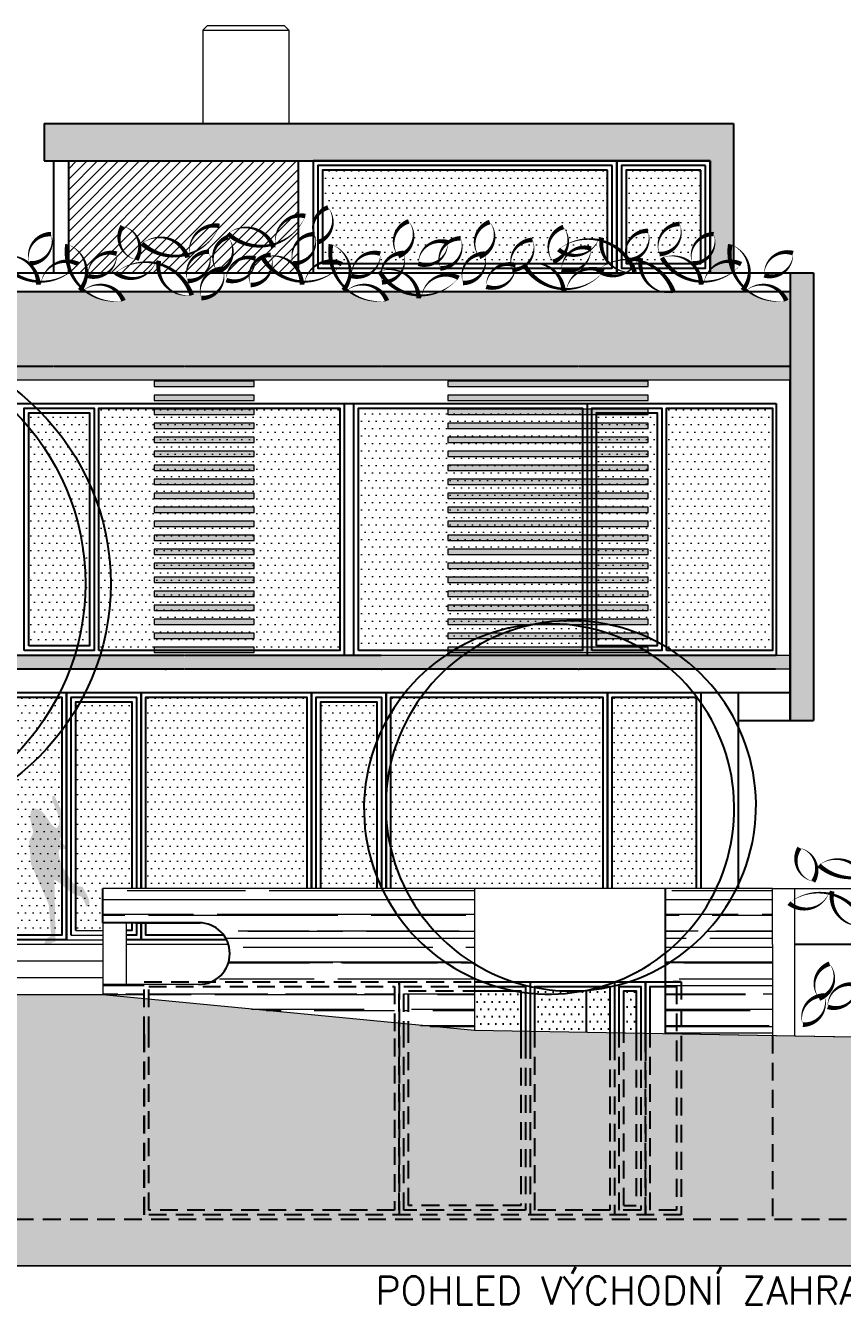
# Model space of a CAD drawing. Header units: metres. Extents: x -442 to 316, y -503 to 125.
# Drawn here: x 250.78 to 259.54, y -81.77 to -68.05 of the extents above; entities that cross this region are included whole.
import ezdxf

# ---------------------------------------------------------------- set-up
doc = ezdxf.new("R2010")
doc.units = ezdxf.units.M
doc.linetypes.add('DASHED', pattern=[19.05, 12.7, -6.35])
for name, color, linetype in [('FIGURE_SAGOME', 252, 'Continuous'), ('SRAFA', 251, 'Continuous'), ('SRAFY', 3, 'Continuous'), ('stávající stromy', 86, 'Continuous'), ('zariz.predmety', 203, 'Continuous'), ('ZDIVO', 1, 'Continuous')]:
    doc.layers.add(name, color=color, linetype=linetype)
doc.layers.add('FLOATING-WINDOWS', color=2, linetype='Continuous', plot=False)
doc.layers.add('Standard', color=7, linetype='Continuous', lineweight=25)
doc.styles.add('ROMANS', font='romans.shx', dxfattribs={"width": 0.7})
pattern_1 = [(0, (379.88852, 205.8806), (0.0396875, 0.079375), [0, -0.079375])]
pattern_2 = [(0, (426.93714, 161.13838), (0.0396875, 0.079375), [0, -0.079375])]

msp = doc.modelspace()

# ---------------------------------------------------------------- hatches: boundary and pattern name
at = {"layer": 'FIGURE_SAGOME', "linetype": 'Continuous'}
h = msp.add_hatch(color=256, dxfattribs=at)
edge = h.paths.add_edge_path()
edge.add_line((250.842287, -77.044305), (250.822323, -76.796446))
edge.add_arc((250.879583, -76.786058), 0.058194, -188.9479003, -169.7168272, ccw=False)
edge.add_arc((250.900763, -76.848292), 0.10616, 127.4645051, 137.817933, ccw=False)
edge.add_line((250.836189, -76.764029), (250.838619, -76.762319))
edge.add_line((250.838619, -76.762319), (250.856611, -76.735331))
edge.add_line((250.856611, -76.735331), (250.865607, -76.697505))
edge.add_line((250.865607, -76.697505), (250.8485, -76.634533))
edge.add_line((250.8485, -76.634533), (250.836813, -76.573332))
edge.add_line((250.836813, -76.573332), (250.836813, -76.513937))
edge.add_line((250.836813, -76.513937), (250.842196, -76.486028))
edge.add_line((250.842196, -76.486028), (250.852998, -76.458119))
edge.add_line((250.852998, -76.458119), (250.877295, -76.446431))
edge.add_line((250.877295, -76.446431), (250.92231, -76.457233))
edge.add_line((250.92231, -76.457233), (250.957409, -76.479723))
edge.add_line((250.957409, -76.479723), (250.987089, -76.510324))
edge.add_line((250.987089, -76.510324), (251.011421, -76.545423))
edge.add_line((251.011421, -76.545423), (251.059093, -76.614735))
edge.add_line((251.059093, -76.614735), (251.086116, -76.642608))
edge.add_line((251.086116, -76.642608), (251.118488, -76.661521))
edge.add_line((251.118488, -76.661521), (251.143705, -76.623731))
edge.add_line((251.143705, -76.623731), (251.149088, -76.582328))
edge.add_line((251.149088, -76.582328), (251.141899, -76.538233))
edge.add_line((251.141899, -76.538233), (251.125713, -76.493217))
edge.add_line((251.125713, -76.493217), (251.086116, -76.40053))
edge.add_line((251.086116, -76.40053), (251.072587, -76.35555))
edge.add_line((251.072587, -76.35555), (251.069895, -76.314147))
edge.add_line((251.069895, -76.314147), (251.093168, -76.314147))
edge.add_line((251.093168, -76.314147), (251.135382, -76.395665))
edge.add_line((251.135382, -76.395665), (251.171252, -76.476745))
edge.add_arc((251.043715, -76.515472), 0.133286, 2.257638, 16.8910813, ccw=False)
edge.add_arc((258.991986, -76.287998), 7.818247, -178.3712278, -178.0188988)
edge.add_line((251.178413, -76.558274), (251.179689, -76.654331))
edge.add_line((251.179689, -76.654331), (251.172499, -76.718224))
edge.add_line((251.172499, -76.718224), (251.153586, -76.782118))
edge.add_line((251.153586, -76.782118), (251.173385, -76.811833))
edge.add_line((251.173385, -76.811833), (251.194104, -76.834323))
edge.add_line((251.194104, -76.834323), (251.212981, -76.854121))
edge.add_line((251.212981, -76.854121), (251.22559, -76.878418))
edge.add_line((251.22559, -76.878418), (251.179689, -76.883801))
edge.add_line((251.179689, -76.883801), (251.160812, -76.884722))
edge.add_line((251.160812, -76.884722), (251.141899, -76.890105))
edge.add_line((251.141899, -76.890105), (251.140092, -76.935121))
edge.add_line((251.140092, -76.935121), (251.149088, -76.979216))
edge.add_line((251.149088, -76.979216), (251.160812, -77.019698))
edge.add_line((251.160812, -77.019698), (251.166195, -77.058409))
edge.add_line((251.166195, -77.058409), (251.19591, -77.095314))
edge.add_line((251.19591, -77.095314), (251.220207, -77.135796))
edge.add_line((251.220207, -77.135796), (251.266108, -77.212298))
edge.add_line((251.266108, -77.212298), (251.291289, -77.244705))
edge.add_line((251.291289, -77.244705), (251.319198, -77.269001))
edge.add_line((251.319198, -77.269001), (251.352491, -77.284302))
edge.add_line((251.352491, -77.284302), (251.392973, -77.286993))
edge.add_line((251.392973, -77.286993), (251.44787, -77.385985))
edge.add_line((251.44787, -77.385985), (251.464977, -77.431886))
edge.add_line((251.464977, -77.431886), (251.468589, -77.454376))
edge.add_line((251.468589, -77.454376), (251.465897, -77.477787))
edge.add_line((251.465897, -77.477787), (251.429878, -77.502084))
edge.add_line((251.429878, -77.502084), (251.424494, -77.466985))
edge.add_line((251.424494, -77.466985), (251.41008, -77.434578))
edge.add_line((251.41008, -77.434578), (251.382171, -77.394096))
edge.add_line((251.382171, -77.394096), (251.332692, -77.380602))
edge.add_line((251.332692, -77.380602), (251.290404, -77.360803))
edge.add_line((251.290404, -77.360803), (251.220207, -77.308598))
edge.add_line((251.220207, -77.308598), (251.159005, -77.253701))
edge.add_line((251.159005, -77.253701), (251.127484, -77.231211))
edge.add_line((251.127484, -77.231211), (251.093306, -77.214104))
edge.add_line((251.093306, -77.214104), (251.105914, -77.873754))
edge.add_line((251.105914, -77.873754), (251.041986, -77.899857))
edge.add_line((251.041986, -77.899857), (251.013192, -77.902549))
edge.add_line((251.013192, -77.902549), (250.986203, -77.898051))
edge.add_line((250.986203, -77.898051), (250.998812, -77.861181))
edge.add_line((250.998812, -77.861181), (251.016804, -77.838656))
edge.add_line((251.016804, -77.838656), (251.037488, -77.824276))
edge.add_line((251.037488, -77.824276), (251.058207, -77.814359))
edge.add_line((251.058207, -77.814359), (251.03299, -77.477787))
edge.add_line((251.03299, -77.477787), (250.842287, -77.044305))
at = {"layer": 'SRAFA', "linetype": 'Continuous', "lineweight": 0}
h = msp.add_hatch(color=256, dxfattribs=at)
h.dxf.hatch_style = 1
h.paths.add_polyline_path([(248.513438, -71.704917), (258.983438, -71.704917), (258.983438, -71.854917), (248.513438, -71.854917)])
h = msp.add_hatch(color=256, dxfattribs=at)
h.dxf.hatch_style = 1
h.paths.add_polyline_path([(248.513438, -74.804917), (258.983438, -74.804917), (258.983438, -74.954917), (248.513438, -74.954917)])
at = {"layer": 'SRAFA', "linetype": 'Continuous', "lineweight": 0, "ltscale": 20}
msp.add_hatch(color=256, dxfattribs=at).paths.add_polyline_path([(243.12118, -78.704917), (243.12118, -81.352557), (266.049818, -81.352557), (266.049818, -78.954917), (262.903438, -78.954917), (259.032019, -78.888807), (255.597781, -78.830162), (251.613438, -78.444917), (248.263438, -78.444917)])
at = {"layer": 'SRAFY', "linetype": 'Continuous', "lineweight": 0}
for points in [[(258.3735, -69.104917), (250.9835, -69.104917), (250.9835, -69.504917), (253.868438, -69.504917), (257.123438, -69.504917), (258.123438, -69.504917), (258.123438, -70.293445, -0.042148304), (258.163317, -70.290943, -0.256765371), (258.123438, -70.516213), (258.123438, -70.672925, -0.224035935), (258.339255, -70.58143, -0.087782407), (258.339893, -70.400212, -0.029402071), (258.3735, -70.414805)], [(258.3735, -70.414805, 0.029402071), (258.339893, -70.400212, 0.087782407), (258.339255, -70.58143, -0.031360544), (258.3735, -70.584953)], [(258.339255, -70.58143, 0.224035935), (258.123438, -70.672925), (258.123438, -70.704917), (258.356376, -70.704917, 0.009302409), (258.371946, -70.693427, -0.056260194)], [(258.3735, -70.584953, 0.031360544), (258.339255, -70.58143, 0.056260194), (258.371946, -70.693427, 0.00094322), (258.3735, -70.692229)], [(258.983438, -70.904917), (258.870884, -70.904917, -0.112161187), (258.939906, -71.005168, -0.209465038), (258.534684, -70.904917), (257.730148, -70.904917, -0.00627706), (257.734446, -70.917247, -0.118267062), (257.589499, -70.904917), (256.555317, -70.904917, 0.101031969), (256.552568, -70.912148, 0.00579928), (256.552423, -70.904917), (255.233912, -70.904917, -0.100568086), (255.031247, -70.947642, 0.017026921), (255.028124, -70.966084, 0.520567051), (254.999582, -70.979835, 0.026559677), (254.997545, -70.946796, -0.087903484), (254.820978, -70.904917), (254.590413, -70.904917, -0.112161187), (254.659436, -71.005168, -0.209465038), (254.254214, -70.904917), (252.843799, -70.904917, -0.206214756), (252.669701, -70.975489, -0.075908412), (252.657156, -70.904917), (252.550549, -70.904917, -0.02100268), (252.56613, -70.945716, -0.174316036), (252.359114, -70.904917), (251.76493, -70.904917, -0.112161187), (251.833952, -71.005168, -0.209465038), (251.42873, -70.904917), (250.346147, -70.904917, -0.045468726), (250.384092, -70.991349, -0.236719365), (250.118214, -70.904917), (249.639142, -70.904917, -0.112161187), (249.708164, -71.005168, -0.209465038), (249.302942, -70.904917), (248.513438, -70.904917), (248.513438, -71.43147, -0.040643329), (248.93895, -71.418959, -0.132292147), (250.272678, -71.704917), (258.983438, -71.704917)]]:
    msp.add_hatch(color=252, dxfattribs=at).paths.add_polyline_path(points)
h = msp.add_hatch(dxfattribs=at)
h.set_pattern_fill('DOTS', color=256, scale=0.05, style=0)
h.paths.add_polyline_path([(257.023438, -69.604917), (253.968438, -69.604917), (253.968438, -70.033971, -0.069669951), (254.02738, -70.004616, -0.446310823), (253.968438, -70.35313), (253.968438, -70.592941, -0.083463274), (254.058784, -70.58143, -0.087782407), (254.059422, -70.400212, -0.237698385), (254.25135, -70.604917), (254.31327, -70.604917, -0.345719098), (254.587336, -70.5005, -0.113138713), (254.568556, -70.604917), (254.630109, -70.604917, -0.184868983), (254.765482, -70.502464, -0.481869427), (254.892752, -70.153548, -0.439075522), (254.838629, -70.498934, -0.113354609), (254.846697, -70.604917), (254.997243, -70.604917, -0.521415594), (255.314918, -70.379811, -0.15172425), (255.448647, -70.33558, -0.324315904), (255.37703, -70.604917), (255.503221, -70.604917, -0.175497761), (255.633903, -70.509696, -0.481869427), (255.761173, -70.16078, -0.439075522), (255.70705, -70.506165, -0.10557883), (255.716096, -70.604917), (255.986697, -70.604917, -0.427370814), (256.219318, -70.352581, -0.29510849), (256.166434, -70.604917), (256.206188, -70.604917, -0.055635381), (256.275363, -70.604917), (256.540753, -70.604917, -0.11963488), (256.596304, -70.507645, -0.033435716), (256.56184, -70.495033, -0.165113487), (256.44034, -70.587443, -0.520567051), (256.550789, -70.21447, -0.20252643), (256.600495, -70.392424, -0.161384645), (256.925339, -70.353143, 0.017026921), (256.932185, -70.335737, 0.520567051), (256.962944, -70.328145, 0.026559677), (256.958148, -70.360898, -0.033221662), (257.023438, -70.383329)])
h = msp.add_hatch(dxfattribs=at)
h.set_pattern_fill('DOTS', color=256, scale=0.05, style=0)
h.paths.add_polyline_path([(258.023438, -69.604917), (257.223438, -69.604917), (257.223438, -70.429575, -0.343083808), (257.457371, -70.255624, -0.447103761), (257.283555, -70.563878, -0.029557877), (257.344386, -70.572486, 0.017026921), (257.351232, -70.55508, 0.520567051), (257.381991, -70.547487, 0.026559677), (257.377195, -70.58024, -0.035978593), (257.447755, -70.604917), (257.648667, -70.604917, -0.035786063), (257.606604, -70.543608, -0.280825523), (257.92541, -70.604917), (257.933452, -70.604917, -0.335774213), (258.023438, -70.33283)])
h.paths.add_polyline_path([(257.798229, -70.182085, -0.520567051), (257.580978, -70.504745, -0.520567051)], flags=16)
h.paths.add_polyline_path([(257.798229, -70.182085, 0.520567051), (257.580978, -70.504745, 0.520567051)], flags=0)
h = msp.add_hatch(dxfattribs=at)
h.set_pattern_fill('DOTS', color=256, scale=0.05, style=0)
h.paths.add_polyline_path([(257.457371, -70.255624, 0.343083808), (257.223438, -70.429575), (257.223438, -70.532017, -0.018261041), (257.246512, -70.56218, -0.017830892), (257.283555, -70.563878, 0.447103761)], flags=17)
h = msp.add_hatch(dxfattribs=at)
h.set_pattern_fill('DOTS', color=256, scale=0.05, style=0)
h.paths.add_polyline_path([(254.059422, -70.400212, 0.087782407), (254.058784, -70.58143, -0.094948134), (254.159481, -70.604917), (254.25135, -70.604917, 0.237698385)], flags=17)
h = msp.add_hatch(dxfattribs=at)
h.set_pattern_fill('DOTS', color=256, scale=0.05, style=0)
h.paths.add_polyline_path([(256.219318, -70.352581, 0.427370814), (255.986697, -70.604917), (256.166434, -70.604917, 0.29510849)], flags=17)
h = msp.add_hatch(dxfattribs=at)
h.set_pattern_fill('DOTS', color=256, scale=0.05, style=0)
h.paths.add_polyline_path([(256.844945, -70.458397, -0.244459769), (256.596304, -70.507645, 0.11963488), (256.540753, -70.604917), (256.788583, -70.604917, 0.170078538)], flags=17)
h = msp.add_hatch(dxfattribs=at)
h.set_pattern_fill('DOTS', color=256, scale=0.05, style=0)
h.paths.add_polyline_path([(256.925339, -70.353143, 0.161384645), (256.600495, -70.392424, -0.117034812), (256.56184, -70.495033, 0.033435716), (256.596304, -70.507645, -0.292992435), (256.844992, -70.445801, -0.013265279), (256.844945, -70.458397, 0.122336971)], flags=17)
h = msp.add_hatch(dxfattribs=at)
h.set_pattern_fill('DOTS', color=256, scale=0.05, style=0)
h.paths.add_polyline_path([(256.958148, -70.360898, 0.016210113), (256.925339, -70.353143, -0.122336971), (256.844945, -70.458397, -0.170078538), (256.788583, -70.604917), (257.023438, -70.604917), (257.023438, -70.582255, -0.191850705)], flags=17)
h = msp.add_hatch(dxfattribs=at)
h.set_pattern_fill('DOTS', color=256, scale=0.05, style=0)
h.paths.add_polyline_path([(254.838629, -70.498934, -0.066330486), (254.782302, -70.526521, -0.030937177), (254.765482, -70.502464, 0.184868983), (254.630109, -70.604917), (254.846697, -70.604917, 0.113354609)], flags=17)
h = msp.add_hatch(dxfattribs=at)
h.set_pattern_fill('DOTS', color=256, scale=0.05, style=0)
h.paths.add_polyline_path([(255.70705, -70.506165, -0.066330486), (255.650723, -70.533752, -0.030937177), (255.633903, -70.509696, 0.175497761), (255.503221, -70.604917), (255.716096, -70.604917, 0.10557883)], flags=17)
h = msp.add_hatch(color=252, dxfattribs=at)
h.dxf.hatch_style = 1
h.paths.add_polyline_path([(252.16154, -71.92459), (253.235278, -71.92459), (253.235278, -71.868138), (252.16154, -71.868138)])
h = msp.add_hatch(color=252, dxfattribs=at)
h.dxf.hatch_style = 1
h.paths.add_polyline_path([(255.31081, -71.92459), (257.458285, -71.92459), (257.458285, -71.868138), (255.31081, -71.868138)])
h = msp.add_hatch(color=252, dxfattribs=at)
h.dxf.hatch_style = 1
h.paths.add_polyline_path([(252.16154, -72.07459), (253.235278, -72.07459), (253.235278, -72.018138), (252.16154, -72.018138)])
h = msp.add_hatch(color=252, dxfattribs=at)
h.dxf.hatch_style = 1
h.paths.add_polyline_path([(252.16154, -72.07459), (253.235278, -72.07459), (253.235278, -72.018138), (252.16154, -72.018138)])
h = msp.add_hatch(color=252, dxfattribs=at)
h.dxf.hatch_style = 1
h.paths.add_polyline_path([(255.31081, -72.07459), (257.458285, -72.07459), (257.458285, -72.018138), (255.31081, -72.018138)])
h = msp.add_hatch(dxfattribs=at)
h.set_pattern_fill('DOTS', color=256, scale=0.05, style=0)
h.set_pattern_definition([(0, (380.024816, 202.7806), (0.0396875, 0.079375), [0, -0.079375])])
h.paths.add_polyline_path([(251.570938, -74.754917), (254.153438, -74.754917), (254.153438, -72.154917), (251.570938, -72.154917)])
h.paths.add_polyline_path([(250.820938, -72.204917), (250.820938, -74.704917), (251.470938, -74.704917), (251.470938, -72.204917)])
h = msp.add_hatch(color=252, dxfattribs=at)
h.dxf.hatch_style = 1
h.paths.add_polyline_path([(252.16154, -72.22459), (253.235278, -72.22459), (253.235278, -72.168138), (252.16154, -72.168138)])
h = msp.add_hatch(dxfattribs=at)
h.set_pattern_fill('DOTS', color=256, scale=0.05, style=0)
h.set_pattern_definition([(0, (179.05888, -101.029355), (0.0396875, 0.079375), [0, -0.079375])])
h.paths.add_polyline_path([(256.756055, -72.154917), (254.353438, -72.154917), (254.353438, -74.754917), (256.756055, -74.754917)])
h = msp.add_hatch(color=252, dxfattribs=at)
h.dxf.hatch_style = 1
h.paths.add_polyline_path([(255.31081, -72.22459), (257.458285, -72.22459), (257.458285, -72.168138), (255.31081, -72.168138)])
h = msp.add_hatch(dxfattribs=at)
h.set_pattern_fill('DOTS', color=256, scale=0.05, style=0)
h.set_pattern_definition([(0, (386.10993, 202.7806), (0.0396875, 0.079375), [0, -0.079375])])
h.paths.add_polyline_path([(258.793438, -72.154917), (257.656055, -72.154917), (257.656055, -74.754917), (258.793438, -74.754917)])
h.paths.add_polyline_path([(256.906055, -72.204917), (256.906055, -74.704917), (257.556055, -74.704917), (257.556055, -72.204917)])
h = msp.add_hatch(color=252, dxfattribs=at)
h.dxf.hatch_style = 1
h.paths.add_polyline_path([(252.16154, -72.37459), (253.235278, -72.37459), (253.235278, -72.318138), (252.16154, -72.318138)])
h = msp.add_hatch(color=252, dxfattribs=at)
h.dxf.hatch_style = 1
h.paths.add_polyline_path([(255.31081, -72.37459), (257.458285, -72.37459), (257.458285, -72.318138), (255.31081, -72.318138)])
h = msp.add_hatch(color=252, dxfattribs=at)
h.dxf.hatch_style = 1
h.paths.add_polyline_path([(252.16154, -72.52459), (253.235278, -72.52459), (253.235278, -72.468138), (252.16154, -72.468138)])
h = msp.add_hatch(color=252, dxfattribs=at)
h.dxf.hatch_style = 1
h.paths.add_polyline_path([(255.31081, -72.52459), (257.458285, -72.52459), (257.458285, -72.468138), (255.31081, -72.468138)])
h = msp.add_hatch(color=252, dxfattribs=at)
h.dxf.hatch_style = 1
h.paths.add_polyline_path([(252.16154, -72.67459), (253.235278, -72.67459), (253.235278, -72.618138), (252.16154, -72.618138)])
h = msp.add_hatch(color=252, dxfattribs=at)
h.dxf.hatch_style = 1
h.paths.add_polyline_path([(255.31081, -72.67459), (257.458285, -72.67459), (257.458285, -72.618138), (255.31081, -72.618138)])
h = msp.add_hatch(color=252, dxfattribs=at)
h.dxf.hatch_style = 1
h.paths.add_polyline_path([(252.16154, -72.82459), (253.235278, -72.82459), (253.235278, -72.768138), (252.16154, -72.768138)])
h = msp.add_hatch(color=252, dxfattribs=at)
h.dxf.hatch_style = 1
h.paths.add_polyline_path([(255.31081, -72.82459), (257.458285, -72.82459), (257.458285, -72.768138), (255.31081, -72.768138)])
h = msp.add_hatch(color=252, dxfattribs=at)
h.dxf.hatch_style = 1
h.paths.add_polyline_path([(252.16154, -72.97459), (253.235278, -72.97459), (253.235278, -72.918138), (252.16154, -72.918138)])
h = msp.add_hatch(color=252, dxfattribs=at)
h.dxf.hatch_style = 1
h.paths.add_polyline_path([(255.31081, -72.97459), (257.458285, -72.97459), (257.458285, -72.918138), (255.31081, -72.918138)])
h = msp.add_hatch(color=252, dxfattribs=at)
h.dxf.hatch_style = 1
h.paths.add_polyline_path([(252.16154, -73.12459), (253.235278, -73.12459), (253.235278, -73.068138), (252.16154, -73.068138)])
h = msp.add_hatch(color=252, dxfattribs=at)
h.dxf.hatch_style = 1
h.paths.add_polyline_path([(255.31081, -73.12459), (257.458285, -73.12459), (257.458285, -73.068138), (255.31081, -73.068138)])
h = msp.add_hatch(color=252, dxfattribs=at)
h.dxf.hatch_style = 1
h.paths.add_polyline_path([(252.16154, -73.27459), (253.235278, -73.27459), (253.235278, -73.218138), (252.16154, -73.218138)])
h = msp.add_hatch(color=252, dxfattribs=at)
h.dxf.hatch_style = 1
h.paths.add_polyline_path([(255.31081, -73.27459), (257.458285, -73.27459), (257.458285, -73.218138), (255.31081, -73.218138)])
h = msp.add_hatch(color=252, dxfattribs=at)
h.dxf.hatch_style = 1
h.paths.add_polyline_path([(252.16154, -73.42459), (253.235278, -73.42459), (253.235278, -73.368138), (252.16154, -73.368138)])
h = msp.add_hatch(color=252, dxfattribs=at)
h.dxf.hatch_style = 1
h.paths.add_polyline_path([(255.31081, -73.42459), (257.458285, -73.42459), (257.458285, -73.368138), (255.31081, -73.368138)])
h = msp.add_hatch(color=252, dxfattribs=at)
h.dxf.hatch_style = 1
h.paths.add_polyline_path([(252.16154, -73.57459), (253.235278, -73.57459), (253.235278, -73.518138), (252.16154, -73.518138)])
h = msp.add_hatch(color=252, dxfattribs=at)
h.dxf.hatch_style = 1
h.paths.add_polyline_path([(255.31081, -73.57459), (257.458285, -73.57459), (257.458285, -73.518138), (255.31081, -73.518138)])
h = msp.add_hatch(color=252, dxfattribs=at)
h.dxf.hatch_style = 1
h.paths.add_polyline_path([(252.16154, -73.72459), (253.235278, -73.72459), (253.235278, -73.668138), (252.16154, -73.668138)])
h = msp.add_hatch(color=252, dxfattribs=at)
h.dxf.hatch_style = 1
h.paths.add_polyline_path([(255.31081, -73.72459), (257.458285, -73.72459), (257.458285, -73.668138), (255.31081, -73.668138)])
h = msp.add_hatch(color=252, dxfattribs=at)
h.dxf.hatch_style = 1
h.paths.add_polyline_path([(252.16154, -73.87459), (253.235278, -73.87459), (253.235278, -73.818138), (252.16154, -73.818138)])
h = msp.add_hatch(color=252, dxfattribs=at)
h.dxf.hatch_style = 1
h.paths.add_polyline_path([(255.31081, -73.87459), (257.458285, -73.87459), (257.458285, -73.818138), (255.31081, -73.818138)])
h = msp.add_hatch(color=252, dxfattribs=at)
h.dxf.hatch_style = 1
h.paths.add_polyline_path([(252.16154, -74.02459), (253.235278, -74.02459), (253.235278, -73.968138), (252.16154, -73.968138)])
h = msp.add_hatch(color=252, dxfattribs=at)
h.dxf.hatch_style = 1
h.paths.add_polyline_path([(255.31081, -74.02459), (257.458285, -74.02459), (257.458285, -73.968138), (255.31081, -73.968138)])
h = msp.add_hatch(color=252, dxfattribs=at)
h.dxf.hatch_style = 1
h.paths.add_polyline_path([(252.16154, -74.17459), (253.235278, -74.17459), (253.235278, -74.118138), (252.16154, -74.118138)])
h = msp.add_hatch(color=252, dxfattribs=at)
h.dxf.hatch_style = 1
h.paths.add_polyline_path([(255.31081, -74.17459), (257.458285, -74.17459), (257.458285, -74.118138), (255.31081, -74.118138)])
h = msp.add_hatch(color=252, dxfattribs=at)
h.dxf.hatch_style = 1
h.paths.add_polyline_path([(252.16154, -74.32459), (253.235278, -74.32459), (253.235278, -74.268138), (252.16154, -74.268138)])
h = msp.add_hatch(color=252, dxfattribs=at)
h.dxf.hatch_style = 1
h.paths.add_polyline_path([(255.31081, -74.32459), (257.458285, -74.32459), (257.458285, -74.268138), (255.31081, -74.268138)])
h = msp.add_hatch(color=252, dxfattribs=at)
h.dxf.hatch_style = 1
h.paths.add_polyline_path([(252.16154, -74.47459), (253.235278, -74.47459), (253.235278, -74.418138), (252.16154, -74.418138)])
h = msp.add_hatch(color=252, dxfattribs=at)
h.dxf.hatch_style = 1
h.paths.add_polyline_path([(255.31081, -74.47459), (257.458285, -74.47459), (257.458285, -74.418138), (255.31081, -74.418138)])
h = msp.add_hatch(color=252, dxfattribs=at)
h.dxf.hatch_style = 1
h.paths.add_polyline_path([(252.16154, -74.62459), (253.235278, -74.62459), (253.235278, -74.568138), (252.16154, -74.568138)])
h = msp.add_hatch(color=252, dxfattribs=at)
h.dxf.hatch_style = 1
h.paths.add_polyline_path([(255.31081, -74.62459), (257.458285, -74.62459), (257.458285, -74.568138), (255.31081, -74.568138)])
h = msp.add_hatch(color=252, dxfattribs=at)
h.dxf.hatch_style = 1
h.paths.add_polyline_path([(252.16154, -74.77459), (253.235278, -74.77459), (253.235278, -74.718138), (252.16154, -74.718138)])
h = msp.add_hatch(color=252, dxfattribs=at)
h.dxf.hatch_style = 1
h.paths.add_polyline_path([(255.31081, -74.77459), (257.458285, -74.77459), (257.458285, -74.718138), (255.31081, -74.718138)])
h = msp.add_hatch(dxfattribs=at)
h.set_pattern_fill('DOTS', color=256, scale=0.05, style=0)
h.set_pattern_definition(pattern_1)
h.paths.add_polyline_path([(251.173438, -75.254917), (249.823438, -75.254917), (249.823438, -77.804917), (250.219026, -77.804917), (250.219026, -77.543764), (251.173438, -77.543764)])
h.paths.add_polyline_path([(250.231072, -77.29274), (251.336072, -77.29274), (251.336072, -77.546312), (250.231072, -77.546312)], flags=9)
h = msp.add_hatch(dxfattribs=at)
h.set_pattern_fill('DOTS', color=256, scale=0.05, style=0)
h.set_pattern_definition(pattern_1)
h.paths.add_polyline_path([(252.073438, -75.254917), (252.073438, -77.304917), (253.79909, -77.304917), (253.79909, -75.254917)])
h.paths.add_polyline_path([(254.54909, -75.304917), (253.94909, -75.304917), (253.94909, -77.304917), (254.54909, -77.304917)])
h.paths.add_polyline_path([(254.69909, -75.254917), (254.69909, -77.304917), (256.973438, -77.304917), (256.973438, -75.254917)])
h.paths.add_polyline_path([(257.073438, -77.304917), (257.973438, -77.304917), (257.973438, -75.254917), (257.073438, -75.254917)])
h = msp.add_hatch(dxfattribs=at)
h.set_pattern_fill('DOTS', color=256, scale=0.05, style=0)
h.set_pattern_definition(pattern_1)
h.paths.add_polyline_path([(251.923438, -75.304917), (251.323438, -75.304917), (251.323438, -77.754917), (251.613438, -77.754917), (251.613438, -77.672917), (251.613438, -77.304917), (251.923438, -77.304917)])
h.paths.add_polyline_path([(250.219026, -77.543764), (250.219026, -77.804917), (251.173438, -77.804917), (251.173438, -77.543764)])
h = msp.add_hatch(dxfattribs=at)
h.set_pattern_fill('AR-RROOF', color=256, scale=0.01, style=0)
h.set_pattern_definition([(0, (379.88852, 205.8806), (0.5588, 0.254), [3.81, -0.508, 1.27, -0.254]), (0, (380.22634, 206.0076), (-0.254, 0.33782), [0.762, -0.08382, 1.524, -0.1905]), (0, (380.01552, 206.0965), (1.3208, 0.17018), [2.032, -0.3556, 1.016, -0.254])])
h.paths.add_polyline_path([(255.597781, -77.304917), (251.613438, -77.304917), (251.613438, -77.672917), (251.963438, -77.672917), (252.643134, -77.672917, -0.807892682), (252.778981, -78.304917), (254.790593, -78.304917), (255.597781, -78.304917)])
h.paths.add_polyline_path([(258.792019, -77.904917), (258.792019, -77.304917), (257.643019, -77.304917), (257.643019, -78.304917), (257.814837, -78.304917), (257.814837, -78.868022), (258.792019, -78.884708)])
h.paths.add_polyline_path([(257.814837, -78.304917), (257.643019, -78.304917), (257.643019, -78.354917), (257.764837, -78.354917), (257.764837, -78.867168), (257.814837, -78.868022)], flags=17)
h.paths.add_polyline_path([(257.764837, -78.354917), (257.643019, -78.354917), (257.643019, -78.865088), (257.764837, -78.867168)], flags=17)
h.paths.add_polyline_path([(251.613438, -78.444917), (252.054394, -78.487553), (252.054394, -78.334117), (251.613438, -78.334117)])
h.paths.add_polyline_path([(252.104394, -78.492388), (254.740593, -78.747281), (254.740593, -78.354917), (252.104394, -78.354917)])
h.paths.add_polyline_path([(254.840593, -78.75695), (254.890593, -78.761784), (254.890593, -78.404917), (255.597781, -78.404917), (255.597781, -78.354917), (254.840593, -78.354917)])
h.paths.add_polyline_path([(254.890593, -78.761784), (255.597781, -78.830162), (255.597781, -78.404917), (254.890593, -78.404917)])
at = {"layer": 'SRAFY', "linetype": 'Continuous'}
h = msp.add_hatch(dxfattribs=at)
h.set_pattern_fill('DOTS', color=256, scale=0.05, style=0)
h.set_pattern_definition(pattern_1)
h.paths.add_polyline_path([(255.597781, -78.404917), (255.597781, -78.830162), (256.092856, -78.838616), (256.092856, -78.404917)])
h = msp.add_hatch(dxfattribs=at)
h.set_pattern_fill('DOTS', color=256, scale=0.05, style=0)
h.set_pattern_definition(pattern_2)
h.paths.add_polyline_path([(256.242856, -78.841178), (257.049185, -78.854947), (257.049185, -78.354917), (256.242856, -78.354917)])
h = msp.add_hatch(dxfattribs=at)
h.set_pattern_fill('DOTS', color=256, scale=0.05, style=0)
h.set_pattern_definition(pattern_2)
h.paths.add_polyline_path([(257.199185, -78.857508), (257.331002, -78.859759), (257.331002, -78.404917), (257.199185, -78.404917)])
at = {"layer": 'ZDIVO', "linetype": 'Continuous', "lineweight": 0}
h = msp.add_hatch(dxfattribs=at)
h.set_pattern_fill('ANSI31', color=256, scale=0.025, style=0)
h.set_pattern_definition([(45, (0, 217.641926), (-0.0561266, 0.0561266), [])])
h.paths.add_polyline_path([(251.2435, -69.504917), (253.708438, -69.504917), (253.708438, -70.704917), (251.2435, -70.704917)])
msp.add_hatch(color=35, dxfattribs=at).paths.add_polyline_path([(259.233438, -70.704917), (258.983438, -70.704917), (258.983438, -75.504917), (259.233438, -75.504917)])

# ---------------------------------------------------------------- linework, layer by layer
for p, q in [((248.513438, -70.704917), (258.983438, -70.704917)), ((258.983438, -70.704917), (259.233438, -70.704917)), ((258.983438, -70.704917), (258.983438, -75.504917)), ((259.233438, -70.704917), (259.233438, -75.504917)), ((248.513438, -70.904917), (258.983438, -70.904917)), ((248.663438, -71.704917), (251.076231, -71.704917)), ((251.086231, -71.704917), (252.481438, -71.704917)), ((252.491438, -71.704917), (254.595438, -71.704917)), ((254.605438, -71.704917), (256.709438, -71.704917)), ((256.719438, -71.704917), (258.983438, -71.704917)), ((258.983438, -75.504917), (258.983438, -71.854917)), ((254.203438, -74.804917), (254.203438, -72.104917)), ((254.303438, -74.804917), (254.303438, -72.104917)), ((250.377438, -74.804917), (252.481438, -74.804917)), ((252.491438, -74.804917), (254.595438, -74.804917)), ((255.299483, -74.804917), (257.413483, -74.804917)), ((256.709438, -74.804917), (258.833438, -74.804917)), ((252.481438, -74.954917), (250.377438, -74.954917)), ((252.28056, -74.954917), (252.29056, -74.954917)), ((254.595438, -74.954917), (252.491438, -74.954917)), ((254.595438, -74.954917), (254.605438, -74.954917)), ((256.709438, -74.954917), (254.605438, -74.954917)), ((256.709438, -74.954917), (256.719438, -74.954917)), ((258.823438, -74.954917), (256.719438, -74.954917)), ((248.663438, -75.204917), (258.023438, -75.204917)), ((258.023438, -75.204917), (258.423438, -75.204917)), ((258.423438, -75.204917), (258.983438, -75.204917)), ((258.423438, -75.504917), (258.833438, -75.504917)), ((258.833438, -75.504917), (259.233438, -75.504917))]:
    msp.add_line(p, q)
at = {"layer": 'FLOATING-WINDOWS', "linetype": 'Continuous', "lineweight": 0, "ltscale": 20}
msp.add_lwpolyline([(251.2435, -69.504917), (253.708438, -69.504917), (253.708438, -70.704917), (251.2435, -70.704917)], close=True, dxfattribs=at)
at = {"layer": 'SRAFA', "linetype": 'Continuous', "lineweight": 0, "ltscale": 20}
for p, q in [((252.73507, -68.054917), (252.68507, -68.104917)), ((252.68507, -68.104917), (252.68507, -69.104917)), ((252.68507, -68.104917), (253.607388, -68.104917)), ((252.73507, -68.054917), (253.557388, -68.054917)), ((252.73507, -68.104917), (252.93507, -68.104917)), ((253.044082, -68.104917), (253.557388, -68.104917)), ((253.607388, -68.104917), (253.557388, -68.054917)), ((253.607388, -68.104917), (253.607388, -69.104917)), ((259.032019, -77.304917), (262.903438, -77.304917)), ((266.049818, -81.352557), (243.12118, -81.352557))]:
    msp.add_line(p, q, dxfattribs=at)
at = {"layer": 'SRAFA', "linetype": 'Continuous', "lineweight": 0}
for points in [[(248.513438, -71.704917), (258.983438, -71.704917), (258.983438, -71.854917), (248.513438, -71.854917)], [(248.513438, -74.804917), (258.983438, -74.804917), (258.983438, -74.954917), (248.513438, -74.954917)]]:
    msp.add_lwpolyline(points, close=True, dxfattribs=at)
at = {"layer": 'SRAFA', "linetype": 'Continuous', "lineweight": 0, "ltscale": 20, "flags": 128}
msp.add_lwpolyline([(243.12118, -78.704917), (243.12118, -81.352557), (266.049818, -81.352557), (266.049818, -78.954917), (262.903438, -78.954917), (259.032019, -78.888807), (255.597781, -78.830162), (251.613438, -78.444917), (248.263438, -78.444917)], close=True, dxfattribs=at)
at = {"layer": 'SRAFY', "linetype": 'Continuous'}
for p, q in [((250.9835, -69.104917), (258.3735, -69.104917)), ((250.9835, -69.104917), (250.9835, -69.504917)), ((258.3735, -69.104917), (258.3735, -70.704917)), ((250.9835, -69.504917), (253.868438, -69.504917)), ((251.0835, -69.504917), (251.0835, -70.704917)), ((251.2435, -69.504917), (251.2435, -70.704917)), ((253.708438, -69.504917), (253.708438, -70.704917)), ((253.868438, -69.504917), (253.868438, -70.704917)), ((253.868438, -69.504917), (258.123438, -69.504917)), ((254.674618, -69.504917), (255.489618, -69.504917)), ((255.649618, -69.504917), (255.874618, -69.504917)), ((258.123438, -69.504917), (258.123438, -70.704917)), ((248.663438, -72.104917), (258.833438, -72.104917)), ((256.806055, -72.104917), (256.806055, -74.804917)), ((258.833438, -72.104917), (258.833438, -74.804917)), ((258.423438, -75.204917), (258.423438, -77.304917)), ((251.613438, -77.672917), (251.613438, -77.304917)), ((257.643019, -77.304917), (257.643019, -78.865088)), ((251.963438, -77.672917), (251.613438, -77.672917)), ((252.655503, -77.672917), (251.963438, -77.672917)), ((251.963438, -77.672917), (252.655503, -77.672917)), ((262.903438, -77.904917), (259.032019, -77.904917)), ((257.199185, -80.704917), (257.331002, -80.704917))]:
    msp.add_line(p, q, dxfattribs=at)
at = {"layer": 'SRAFY', "linetype": 'Continuous', "lineweight": 0}
for p, q in [((258.792019, -77.304917), (251.613438, -77.304917)), ((255.597781, -77.304917), (255.597781, -78.830162)), ((251.613438, -77.672917), (251.613438, -78.444917)), ((251.863438, -77.672917), (251.863438, -78.334117)), ((251.223438, -77.854917), (251.613438, -77.854917)), ((251.273438, -77.804917), (251.613438, -77.804917)), ((251.323438, -77.754917), (251.613438, -77.754917)), ((251.613438, -77.904917), (248.263438, -77.904917)), ((252.958689, -77.904917), (251.863438, -77.904917)), ((251.613438, -78.084917), (248.263438, -78.084917)), ((251.613438, -78.264917), (248.263438, -78.264917)), ((252.643134, -78.334117), (251.613438, -78.334117))]:
    msp.add_line(p, q, dxfattribs=at)
at = {"layer": 'SRAFY', "linetype": 'DASHED', "ltscale": 0.015}
for p, q in [((257.814837, -78.304917), (257.72819, -78.304917)), ((252.054394, -78.869668), (252.054394, -80.804917)), ((258.792019, -78.884708), (258.792019, -80.854917)), ((256.092856, -80.704917), (254.890593, -80.704917)), ((264.233438, -80.854917), (248.263438, -80.854917)), ((257.814837, -80.804917), (252.054394, -80.804917)), ((254.740593, -80.754917), (252.104394, -80.754917)), ((256.142856, -80.754917), (254.840593, -80.754917)), ((257.049185, -80.754917), (256.242856, -80.754917)), ((257.381002, -80.754917), (257.149185, -80.754917)), ((257.764837, -80.754917), (257.481002, -80.754917))]:
    msp.add_line(p, q, dxfattribs=at)
at = {"layer": 'SRAFY', "linetype": 'Continuous'}
for points in [[(257.123438, -69.504917), (253.868438, -69.504917), (253.868438, -70.704917), (257.123438, -70.704917)], [(258.123438, -69.504917), (257.123438, -69.504917), (257.123438, -70.704917), (258.123438, -70.704917)], [(257.073438, -69.554917), (253.918438, -69.554917), (253.918438, -70.654917), (257.073438, -70.654917)], [(257.023438, -69.604917), (253.968438, -69.604917), (253.968438, -70.604917), (257.023438, -70.604917)], [(258.073438, -69.554917), (257.173438, -69.554917), (257.173438, -70.654917), (258.073438, -70.654917)], [(258.023438, -69.604917), (257.223438, -69.604917), (257.223438, -70.604917), (258.023438, -70.604917)], [(249.773438, -75.204917), (251.223438, -75.204917), (251.223438, -77.854917), (249.773438, -77.854917)], [(249.823438, -75.254917), (251.173438, -75.254917), (251.173438, -77.804917), (249.823438, -77.804917)]]:
    msp.add_lwpolyline(points, close=True, dxfattribs=at)
at = {"layer": 'SRAFY', "color": 252, "linetype": 'Continuous', "lineweight": 0}
for points in [[(252.16154, -71.92459), (253.235278, -71.92459), (253.235278, -71.868138), (252.16154, -71.868138)], [(255.31081, -71.92459), (257.458285, -71.92459), (257.458285, -71.868138), (255.31081, -71.868138)], [(252.16154, -72.07459), (253.235278, -72.07459), (253.235278, -72.018138), (252.16154, -72.018138)], [(252.16154, -72.07459), (253.235278, -72.07459), (253.235278, -72.018138), (252.16154, -72.018138)], [(255.31081, -72.07459), (257.458285, -72.07459), (257.458285, -72.018138), (255.31081, -72.018138)], [(252.16154, -72.22459), (253.235278, -72.22459), (253.235278, -72.168138), (252.16154, -72.168138)], [(255.31081, -72.22459), (257.458285, -72.22459), (257.458285, -72.168138), (255.31081, -72.168138)], [(252.16154, -72.37459), (253.235278, -72.37459), (253.235278, -72.318138), (252.16154, -72.318138)], [(255.31081, -72.37459), (257.458285, -72.37459), (257.458285, -72.318138), (255.31081, -72.318138)], [(252.16154, -72.52459), (253.235278, -72.52459), (253.235278, -72.468138), (252.16154, -72.468138)], [(255.31081, -72.52459), (257.458285, -72.52459), (257.458285, -72.468138), (255.31081, -72.468138)], [(252.16154, -72.67459), (253.235278, -72.67459), (253.235278, -72.618138), (252.16154, -72.618138)], [(255.31081, -72.67459), (257.458285, -72.67459), (257.458285, -72.618138), (255.31081, -72.618138)], [(252.16154, -72.82459), (253.235278, -72.82459), (253.235278, -72.768138), (252.16154, -72.768138)], [(255.31081, -72.82459), (257.458285, -72.82459), (257.458285, -72.768138), (255.31081, -72.768138)], [(252.16154, -72.97459), (253.235278, -72.97459), (253.235278, -72.918138), (252.16154, -72.918138)], [(255.31081, -72.97459), (257.458285, -72.97459), (257.458285, -72.918138), (255.31081, -72.918138)], [(252.16154, -73.12459), (253.235278, -73.12459), (253.235278, -73.068138), (252.16154, -73.068138)], [(255.31081, -73.12459), (257.458285, -73.12459), (257.458285, -73.068138), (255.31081, -73.068138)], [(252.16154, -73.27459), (253.235278, -73.27459), (253.235278, -73.218138), (252.16154, -73.218138)], [(255.31081, -73.27459), (257.458285, -73.27459), (257.458285, -73.218138), (255.31081, -73.218138)], [(252.16154, -73.42459), (253.235278, -73.42459), (253.235278, -73.368138), (252.16154, -73.368138)], [(255.31081, -73.42459), (257.458285, -73.42459), (257.458285, -73.368138), (255.31081, -73.368138)], [(252.16154, -73.57459), (253.235278, -73.57459), (253.235278, -73.518138), (252.16154, -73.518138)], [(255.31081, -73.57459), (257.458285, -73.57459), (257.458285, -73.518138), (255.31081, -73.518138)], [(252.16154, -73.72459), (253.235278, -73.72459), (253.235278, -73.668138), (252.16154, -73.668138)], [(255.31081, -73.72459), (257.458285, -73.72459), (257.458285, -73.668138), (255.31081, -73.668138)], [(252.16154, -73.87459), (253.235278, -73.87459), (253.235278, -73.818138), (252.16154, -73.818138)], [(255.31081, -73.87459), (257.458285, -73.87459), (257.458285, -73.818138), (255.31081, -73.818138)], [(252.16154, -74.02459), (253.235278, -74.02459), (253.235278, -73.968138), (252.16154, -73.968138)], [(255.31081, -74.02459), (257.458285, -74.02459), (257.458285, -73.968138), (255.31081, -73.968138)], [(252.16154, -74.17459), (253.235278, -74.17459), (253.235278, -74.118138), (252.16154, -74.118138)], [(255.31081, -74.17459), (257.458285, -74.17459), (257.458285, -74.118138), (255.31081, -74.118138)], [(252.16154, -74.32459), (253.235278, -74.32459), (253.235278, -74.268138), (252.16154, -74.268138)], [(255.31081, -74.32459), (257.458285, -74.32459), (257.458285, -74.268138), (255.31081, -74.268138)], [(252.16154, -74.47459), (253.235278, -74.47459), (253.235278, -74.418138), (252.16154, -74.418138)], [(255.31081, -74.47459), (257.458285, -74.47459), (257.458285, -74.418138), (255.31081, -74.418138)], [(252.16154, -74.62459), (253.235278, -74.62459), (253.235278, -74.568138), (252.16154, -74.568138)], [(255.31081, -74.62459), (257.458285, -74.62459), (257.458285, -74.568138), (255.31081, -74.568138)], [(252.16154, -74.77459), (253.235278, -74.77459), (253.235278, -74.718138), (252.16154, -74.718138)], [(255.31081, -74.77459), (257.458285, -74.77459), (257.458285, -74.718138), (255.31081, -74.718138)]]:
    msp.add_lwpolyline(points, close=True, dxfattribs=at)
at = {"layer": 'SRAFY', "linetype": 'Continuous'}
for points in [[(250.770938, -74.754917), (250.770938, -72.154917), (251.520938, -72.154917), (251.520938, -74.754917), (250.770938, -74.754917)], [(250.820938, -74.704917), (250.820938, -72.204917), (251.470938, -72.204917), (251.470938, -74.704917), (250.820938, -74.704917)], [(251.570938, -74.754917), (251.570938, -72.154917), (254.153438, -72.154917), (254.153438, -74.754917), (251.570938, -74.754917)], [(254.353438, -74.754917), (254.353438, -72.154917), (256.756055, -72.154917), (256.756055, -74.754917), (254.353438, -74.754917)], [(256.856055, -74.754917), (256.856055, -72.154917), (257.606055, -72.154917), (257.606055, -74.754917), (256.856055, -74.754917)], [(256.906055, -74.704917), (256.906055, -72.204917), (257.556055, -72.204917), (257.556055, -74.704917), (256.906055, -74.704917)], [(257.656055, -74.754917), (257.656055, -72.154917), (258.793438, -72.154917), (258.793438, -74.754917), (257.656055, -74.754917)], [(251.223438, -77.854917), (251.223438, -75.204917), (252.023438, -75.204917), (252.023438, -77.304917)], [(251.273438, -77.804917), (251.273438, -75.254917), (251.973438, -75.254917), (251.973438, -77.304917)], [(252.023438, -77.304917), (252.023438, -75.204917), (253.84909, -75.204917), (253.84909, -77.304917)], [(252.073438, -77.304917), (252.073438, -75.254917), (253.79909, -75.254917), (253.79909, -77.304917)], [(253.84909, -77.304917), (253.84909, -75.204917), (254.64909, -75.204917), (254.64909, -77.304917)], [(253.89909, -77.304917), (253.89909, -75.254917), (254.59909, -75.254917), (254.59909, -77.304917)], [(254.64909, -77.304917), (254.64909, -75.204917), (257.023438, -75.204917), (257.023438, -77.304917)], [(254.69909, -77.304917), (254.69909, -75.254917), (256.973438, -75.254917), (256.973438, -77.304917)], [(257.023438, -77.304917), (257.023438, -75.204917), (258.023438, -75.204917), (258.023438, -77.304917)], [(257.073438, -77.304917), (257.073438, -75.254917), (257.973438, -75.254917), (257.973438, -77.304917)], [(251.323438, -77.754917), (251.323438, -75.304917), (251.923438, -75.304917), (251.923438, -77.304917)], [(253.94909, -77.304917), (253.94909, -75.304917), (254.54909, -75.304917), (254.54909, -77.304917)], [(252.023438, -77.672917), (252.023438, -77.854917), (251.863438, -77.854917)], [(251.973438, -77.672917), (251.973438, -77.804917), (251.863438, -77.804917)], [(251.923438, -77.672917), (251.923438, -77.754917), (251.863438, -77.754917)], [(252.938455, -77.854917), (252.023438, -77.854917), (252.023438, -77.672917)], [(252.907434, -77.804917), (252.073438, -77.804917), (252.073438, -77.672917)], [(255.597781, -78.304917), (256.192856, -78.304917), (256.192856, -78.940338)], [(255.597781, -78.354917), (256.142856, -78.354917), (256.142856, -78.939485)], [(255.597781, -78.404917), (256.092856, -78.404917), (256.092856, -78.938631)], [(256.192856, -78.304917), (257.099185, -78.304917), (257.099185, -78.955815)], [(256.242856, -78.941192), (256.242856, -78.354917), (257.049185, -78.354917), (257.049185, -78.954961)], [(257.099185, -78.304917), (257.431002, -78.304917), (257.431002, -78.961482)], [(257.149185, -78.956669), (257.149185, -78.354917), (257.381002, -78.354917), (257.381002, -78.960628)], [(257.199185, -78.957523), (257.199185, -78.404917), (257.331002, -78.404917), (257.331002, -78.959774)], [(257.431002, -78.961482), (257.431002, -78.304917), (257.643019, -78.304917)], [(257.481002, -78.962335), (257.481002, -78.354917), (257.643019, -78.354917)]]:
    msp.add_lwpolyline(points, dxfattribs=at)
at = {"layer": 'SRAFY', "linetype": 'DASHED', "ltscale": 0.015}
for points in [[(252.054394, -78.869668), (252.054394, -78.304917), (254.790593, -78.304917), (254.790593, -78.916393)], [(252.104394, -78.870522), (252.104394, -78.354917), (254.740593, -78.354917), (254.740593, -78.915539)], [(254.790593, -78.916393), (254.790593, -78.304917), (255.597781, -78.304917)], [(254.840593, -78.917246), (254.840593, -78.354917), (255.597781, -78.354917)], [(254.890593, -78.9181), (254.890593, -78.404917), (255.597781, -78.404917)], [(257.643019, -78.304917), (257.814837, -78.304917), (257.814837, -78.968036)], [(257.643019, -78.354917), (257.764837, -78.354917), (257.764837, -78.967182)], [(252.054394, -80.804917), (252.054394, -78.869668)], [(252.104394, -80.754917), (252.104394, -78.870522)], [(254.740593, -78.915539), (254.740593, -80.754917)], [(254.790593, -80.754917), (254.790593, -78.916393)], [(254.790593, -78.916393), (254.790593, -80.804917)], [(254.840593, -80.754917), (254.840593, -78.917246)], [(254.890593, -80.704917), (254.890593, -78.9181)], [(256.092856, -78.938631), (256.092856, -80.704917)], [(256.142856, -78.939485), (256.142856, -80.754917)], [(256.192856, -78.940338), (256.192856, -80.804917)], [(256.242856, -80.754917), (256.242856, -78.941192)], [(257.049185, -78.954961), (257.049185, -80.754917)], [(257.099185, -78.955815), (257.099185, -80.803242)], [(257.149185, -80.754917), (257.149185, -78.956669)], [(257.199185, -80.704917), (257.199185, -78.957523)], [(257.331002, -78.959774), (257.331002, -80.704917)], [(257.381002, -78.960628), (257.381002, -80.754917)], [(257.431002, -78.961482), (257.431002, -80.804917)], [(257.431002, -80.804917), (257.431002, -78.961482)], [(257.481002, -80.754917), (257.481002, -78.962335)], [(257.764837, -78.967182), (257.764837, -80.754917)], [(257.814837, -78.968036), (257.814837, -80.804917)]]:
    msp.add_lwpolyline(points, dxfattribs=at)
at = {"layer": 'SRAFY', "linetype": 'Continuous'}
msp.add_arc((252.643134, -78.003517), 0.3306, 270, 90, dxfattribs=at)
at = {"layer": 'stávající stromy', "linetype": 'Continuous'}
msp.add_line((256.794782, -78.398085), (256.794782, -78.850603), dxfattribs=at)
for centre in [(248.80302, -74.038249), (249.074881, -74.038249)]:
    msp.add_circle(centre, 2.622815, dxfattribs=at)
for centre, start, end in [((256.631113, -76.419676), 272.2783827, 217.4538029), ((256.397707, -76.453035), 279.6445778, 216.2505625), ((256.397707, -76.453035), 213.7140611, 281.5382044), ((256.631113, -76.419676), 214.8795127, 274.7291703)]:
    msp.add_arc(centre, 1.985167, start, end, dxfattribs=at)
at = {"layer": 'zariz.predmety', "color": 253, "linetype": 'Continuous', "ltscale": 0.001}
for points in [[(253.91693, -70.377589, 0, 0, -0.520567051), (253.91693, -70.377589, 0, 0.05, -0.520567051), (254.02738, -70.004616, 0, 0.05, -0.520567051), (253.91693, -70.377589, 0.05, 0.05, 0)], [(251.823845, -70.205828, 0, 0, -0.520567051), (251.823845, -70.205828, 0, 0.05, -0.520567051), (251.97151, -70.565693, 0, 0.05, -0.520567051), (251.823845, -70.205828, 0.05, 0.05, 0)], [(252.032054, -70.391535, 0, 0, -0.520567051), (252.032054, -70.391535, 0, 0.05, -0.520567051), (252.520417, -70.541366, 0, 0.05, -0.520567051), (252.543518, -70.519685, 0, 0.05, -0.520567051), (252.86289, -70.202591, 0, 0.05, -0.520567051), (252.032054, -70.391535, 0.05, 0.05, 0)], [(252.953064, -70.285199, 0, 0, -0.520567051), (252.953064, -70.285199, 0, 0.05, -0.520567051), (253.441426, -70.43503, 0, 0.05, -0.520567051), (253.464528, -70.41335, 0, 0.05, -0.520567051), (253.783899, -70.096256, 0, 0.05, -0.520567051), (252.953064, -70.285199, 0.05, 0.05, 0)], [(254.782302, -70.526521, 0, 0, -0.520567051), (254.782302, -70.526521, 0, 0.05, -0.520567051), (254.892752, -70.153548, 0, 0.05, -0.520567051), (254.782302, -70.526521, 0.05, 0.05, 0)], [(255.650723, -70.533752, 0, 0, -0.520567051), (255.650723, -70.533752, 0, 0.05, -0.520567051), (255.761173, -70.16078, 0, 0.05, -0.520567051), (255.650723, -70.533752, 0.05, 0.05, 0)], [(256.44034, -70.587443, 0, 0, -0.520567051), (256.44034, -70.587443, 0, 0.05, -0.520567051), (256.550789, -70.21447, 0, 0.05, -0.520567051), (256.44034, -70.587443, 0.05, 0.05, 0)], [(257.580978, -70.504745, 0, 0, -0.520567051), (257.580978, -70.504745, 0, 0.05, -0.520567051), (257.798229, -70.182085, 0, 0.05, -0.520567051), (257.580978, -70.504745, 0.05, 0.05, 0)], [(250.827419, -70.604684, 0, 0, -0.520567051), (250.827419, -70.604684, 0, 0.05, -0.520567051), (251.057363, -70.290943, 0, 0.05, -0.520567051), (250.827419, -70.604684, 0.05, 0.05, 0)], [(252.845209, -70.695144, 0, 0, -0.520567051), (252.845209, -70.695144, 0, 0.05, -0.520567051), (252.955659, -70.322171, 0, 0.05, -0.520567051), (252.845209, -70.695144, 0.05, 0.05, 0)], [(253.652902, -70.604684, 0, 0, -0.520567051), (253.652902, -70.604684, 0, 0.05, -0.520567051), (253.882847, -70.290943, 0, 0.05, -0.520567051), (253.652902, -70.604684, 0.05, 0.05, 0)], [(255.231395, -70.65824, 0, 0, -0.520567051), (255.231395, -70.65824, 0, 0.05, -0.520567051), (255.448647, -70.33558, 0, 0.05, -0.520567051), (255.231395, -70.65824, 0.05, 0.05, 0)], [(256.002066, -70.675241, 0, 0, -0.520567051), (256.002066, -70.675241, 0, 0.05, -0.520567051), (256.219318, -70.352581, 0, 0.05, -0.520567051), (256.002066, -70.675241, 0.05, 0.05, 0)], [(257.315399, -70.697905, 0, 0, -0.520567051), (257.315399, -70.697905, 0, 0.05, -0.520567051), (256.962944, -70.328145, 0, 0.05, -0.520567051), (256.932185, -70.335737, 0, 0.05, -0.520567051), (256.498456, -70.455846, 0, 0.05, -0.520567051), (257.315399, -70.697905, 0.05, 0.05, 0)], [(257.227426, -70.569364, 0, 0, -0.520567051), (257.227426, -70.569364, 0, 0.05, -0.520567051), (257.457371, -70.255624, 0, 0.05, -0.520567051), (257.227426, -70.569364, 0.05, 0.05, 0)], [(257.933373, -70.604684, 0, 0, -0.520567051), (257.933373, -70.604684, 0, 0.05, -0.520567051), (258.163317, -70.290943, 0, 0.05, -0.520567051), (257.933373, -70.604684, 0.05, 0.05, 0)], [(251.233939, -70.400212, 0, 0, -0.520567051), (251.233939, -70.400212, 0, 0.05, -0.520567051), (251.365263, -70.893873, 0, 0.05, -0.520567051), (251.395884, -70.902001, 0, 0.05, -0.520567051), (251.833952, -71.005168, 0, 0.05, -0.520567051), (251.233939, -70.400212, 0.05, 0.05, 0)], [(251.454138, -70.738449, 0, 0, -0.520567051), (251.454138, -70.738449, 0, 0.05, -0.520567051), (251.761853, -70.5005, 0, 0.05, -0.520567051), (251.454138, -70.738449, 0.05, 0.05, 0)], [(252.52219, -70.79356, 0, 0, -0.520567051), (252.52219, -70.79356, 0, 0.05, -0.520567051), (252.752135, -70.47982, 0, 0.05, -0.520567051), (252.52219, -70.79356, 0.05, 0.05, 0)], [(254.059422, -70.400212, 0, 0, -0.520567051), (254.059422, -70.400212, 0, 0.05, -0.520567051), (254.190746, -70.893873, 0, 0.05, -0.520567051), (254.221368, -70.902001, 0, 0.05, -0.520567051), (254.659436, -71.005168, 0, 0.05, -0.520567051), (254.059422, -70.400212, 0.05, 0.05, 0)], [(254.279621, -70.738449, 0, 0, -0.520567051), (254.279621, -70.738449, 0, 0.05, -0.520567051), (254.587336, -70.5005, 0, 0.05, -0.520567051), (254.279621, -70.738449, 0.05, 0.05, 0)], [(254.606794, -70.806866, 0, 0, -0.520567051), (254.606794, -70.806866, 0, 0.05, -0.520567051), (254.836739, -70.493126, 0, 0.05, -0.520567051), (254.606794, -70.806866, 0.05, 0.05, 0)], [(254.997299, -70.608674, 0, 0, -0.520567051), (254.997299, -70.608674, 0, 0.05, -0.520567051), (255.310772, -70.378365, 0, 0.05, -0.520567051), (254.997299, -70.608674, 0.05, 0.05, 0)], [(256.531519, -70.67611, 0, 0, -0.520567051), (256.531519, -70.67611, 0, 0.05, -0.520567051), (256.844992, -70.445801, 0, 0.05, -0.520567051), (256.531519, -70.67611, 0.05, 0.05, 0)], [(258.339893, -70.400212, 0, 0, -0.520567051), (258.339893, -70.400212, 0, 0.05, -0.520567051), (258.471217, -70.893873, 0, 0.05, -0.520567051), (258.501838, -70.902001, 0, 0.05, -0.520567051), (258.939906, -71.005168, 0, 0.05, -0.520567051), (258.339893, -70.400212, 0.05, 0.05, 0)], [(258.70434, -70.732442, 0, 0, -0.520567051), (258.70434, -70.732442, 0, 0.05, -0.520567051), (259.012055, -70.494493, 0, 0.05, -0.520567051), (258.70434, -70.732442, 0.05, 0.05, 0)], [(250.50065, -70.543608, 0, 0, -0.520567051), (250.50065, -70.543608, 0, 0.05, -0.520567051), (250.921571, -70.833043, 0, 0.05, -0.520567051), (250.950112, -70.819292, 0, 0.05, -0.520567051), (251.3499, -70.612611, 0, 0.05, -0.520567051), (250.50065, -70.543608, 0.05, 0.05, 0)], [(252.56613, -70.945716, 0, 0, -0.520567051), (252.56613, -70.945716, 0, 0.05, -0.520567051), (252.213675, -70.575956, 0, 0.05, -0.520567051), (252.182917, -70.583549, 0, 0.05, -0.520567051), (251.749187, -70.703657, 0, 0.05, -0.520567051), (252.56613, -70.945716, 0.05, 0.05, 0)], [(252.936388, -70.783811, 0, 0, -0.520567051), (252.936388, -70.783811, 0, 0.05, -0.520567051), (253.249862, -70.553502, 0, 0.05, -0.520567051), (252.936388, -70.783811, 0.05, 0.05, 0)], [(253.196552, -70.836633, 0, 0, -0.520567051), (253.196552, -70.836633, 0, 0.05, -0.520567051), (253.413804, -70.513973, 0, 0.05, -0.520567051), (253.196552, -70.836633, 0.05, 0.05, 0)], [(253.326133, -70.543608, 0, 0, -0.520567051), (253.326133, -70.543608, 0, 0.05, -0.520567051), (253.747054, -70.833043, 0, 0.05, -0.520567051), (253.775596, -70.819292, 0, 0.05, -0.520567051), (254.175384, -70.612611, 0, 0.05, -0.520567051), (253.326133, -70.543608, 0.05, 0.05, 0)], [(255.475215, -70.814098, 0, 0, -0.520567051), (255.475215, -70.814098, 0, 0.05, -0.520567051), (255.70516, -70.500357, 0, 0.05, -0.520567051), (255.475215, -70.814098, 0.05, 0.05, 0)], [(255.723402, -70.854604, 0, 0, -0.520567051), (255.723402, -70.854604, 0, 0.05, -0.520567051), (256.036875, -70.624295, 0, 0.05, -0.520567051), (255.723402, -70.854604, 0.05, 0.05, 0)], [(256.131647, -70.622713, 0, 0, -0.520567051), (256.131647, -70.622713, 0, 0.05, -0.520567051), (256.552568, -70.912148, 0, 0.05, -0.520567051), (256.581109, -70.898397, 0, 0.05, -0.520567051), (256.980898, -70.691716, 0, 0.05, -0.520567051), (256.131647, -70.622713, 0.05, 0.05, 0)], [(257.734446, -70.917247, 0, 0, -0.520567051), (257.734446, -70.917247, 0, 0.05, -0.520567051), (257.381991, -70.547487, 0, 0.05, -0.520567051), (257.351232, -70.55508, 0, 0.05, -0.520567051), (256.917503, -70.675189, 0, 0.05, -0.520567051), (257.734446, -70.917247, 0.05, 0.05, 0)], [(257.606604, -70.543608, 0, 0, -0.520567051), (257.606604, -70.543608, 0, 0.05, -0.520567051), (258.027525, -70.833043, 0, 0.05, -0.520567051), (258.056066, -70.819292, 0, 0.05, -0.520567051), (258.455854, -70.612611, 0, 0.05, -0.520567051), (257.606604, -70.543608, 0.05, 0.05, 0)], [(252.669701, -70.975489, 0, 0, -0.520567051), (252.669701, -70.975489, 0, 0.05, -0.520567051), (252.899646, -70.661749, 0, 0.05, -0.520567051), (252.669701, -70.975489, 0.05, 0.05, 0)], [(254.578661, -70.6904, 0, 0, -0.520567051), (254.578661, -70.6904, 0, 0.05, -0.520567051), (254.999582, -70.979835, 0, 0.05, -0.520567051), (255.028124, -70.966084, 0, 0.05, -0.520567051), (255.427912, -70.759403, 0, 0.05, -0.520567051), (254.578661, -70.6904, 0.05, 0.05, 0)], [(259.081482, -76.870987, 0, 0, -0.520567051), (259.081482, -76.870987, 0, 0.05, -0.520567051), (259.229146, -77.230852, 0, 0.05, -0.520567051), (259.081482, -76.870987, 0.05, 0.05, 0)], [(259.289691, -77.056694, 0, 0, -0.520567051), (259.289691, -77.056694, 0, 0.05, -0.520567051), (259.778054, -77.206525, 0, 0.05, -0.520567051), (259.801155, -77.184844, 0, 0.05, -0.520567051), (260.120527, -76.86775, 0, 0.05, -0.520567051), (259.289691, -77.056694, 0.05, 0.05, 0)], [(259.785421, -77.705219, 0, 0, -0.520567051), (259.785421, -77.705219, 0, 0.05, -0.520567051), (259.432966, -77.335459, 0, 0.05, -0.520567051), (259.402208, -77.343052, 0, 0.05, -0.520567051), (258.968478, -77.463161, 0, 0.05, -0.520567051), (259.785421, -77.705219, 0.05, 0.05, 0)], [(259.29348, -78.486127, 0, 0, -0.520567051), (259.29348, -78.486127, 0, 0.05, -0.520567051), (259.403929, -78.113155, 0, 0.05, -0.520567051), (259.29348, -78.486127, 0.05, 0.05, 0)], [(259.384659, -78.574795, 0, 0, -0.520567051), (259.384659, -78.574795, 0, 0.05, -0.520567051), (259.698132, -78.344486, 0, 0.05, -0.520567051), (259.384659, -78.574795, 0.05, 0.05, 0)], [(259.117972, -78.766473, 0, 0, -0.520567051), (259.117972, -78.766473, 0, 0.05, -0.520567051), (259.347916, -78.452732, 0, 0.05, -0.520567051), (259.117972, -78.766473, 0.05, 0.05, 0)]]:
    msp.add_lwpolyline(points, format="xyseb", close=True, dxfattribs=at)
at = {"layer": 'ZDIVO', "linetype": 'Continuous', "lineweight": 0}
for p, q in [((258.792019, -77.904917), (258.792019, -77.304917)), ((258.792019, -77.304917), (259.032019, -77.304917)), ((259.032019, -78.888807), (259.032019, -77.304917)), ((258.792019, -77.904917), (258.792019, -78.884708)), ((257.643019, -78.304917), (255.597781, -78.304917)), ((251.613438, -78.444917), (248.263438, -78.444917)), ((255.597781, -78.830162), (251.613438, -78.444917)), ((262.903438, -78.954917), (255.597781, -78.830162))]:
    msp.add_line(p, q, dxfattribs=at)

# ---------------------------------------------------------------- texts
at = {"layer": 'Standard', "color": 7, "linetype": 'ByBlock', "style": 'ROMANS'}
msp.add_text('POHLED VÝCHODNÍ ZAHRADOU VARIANTA B', height=0.3, dxfattribs=at).set_placement((254.534194, -81.765062))

doc.saveas('drawing.dxf')
